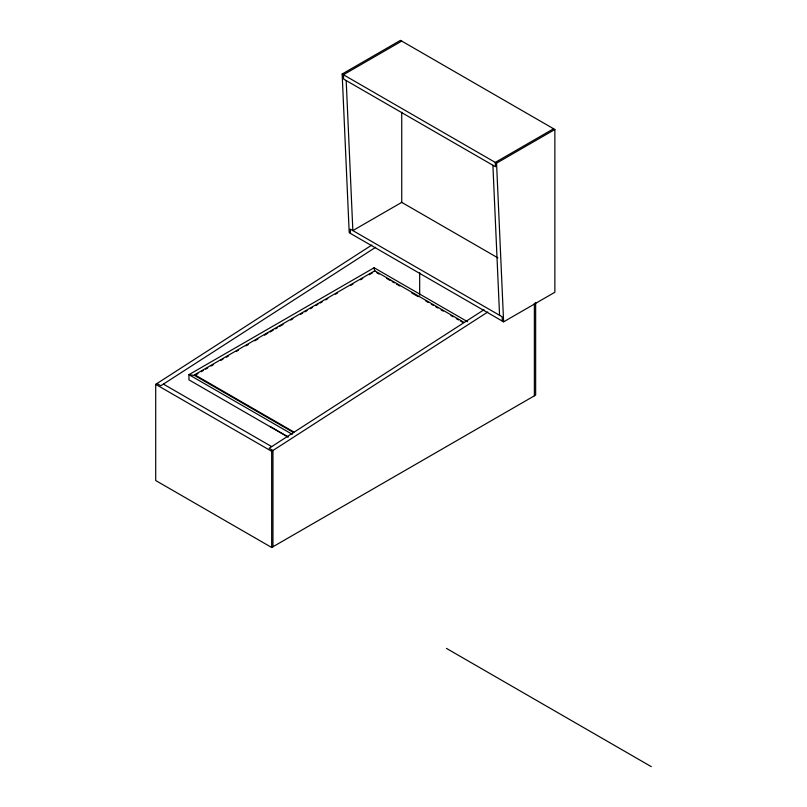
<?xml version="1.0" encoding="UTF-8"?>
<svg xmlns="http://www.w3.org/2000/svg" width="807" height="807" viewBox="0 0 807 807"><rect width="100%" height="100%" fill="white"/><g stroke="black" fill="none" stroke-linecap="round" stroke-linejoin="round"><path stroke-width="1.21" d="M535.646 302.443L535.646 395.087L271.677 547.489L155.711 480.538L155.711 384.354L371.835 245.046M375.679 247.265L160.835 385.756L156.992 383.537M483.948 309.777L269.114 448.268L272.958 450.488L272.958 546.743M271.677 547.489L271.677 451.315L487.791 311.996M342.158 74.012L400.454 40.35L554.863 129.493L554.863 292.255L503.608 321.842L349.199 232.698L342.158 74.012L496.557 163.155L503.608 321.842M401.735 41.086L343.439 74.748L343.631 79.076L495.468 166.746L495.276 162.419L553.582 128.757M496.557 163.155L554.863 129.493M467.606 321.751L374.105 267.763L188.939 374.67L188.939 379.845L287.877 436.97M293.748 432.683L194.689 375.497L194.689 374.751L374.73 270.809L463.985 322.346M197.967 373.601L194.689 375.497L188.939 374.67L292.225 434.297M201.236 371.714L203.425 370.453M205.603 369.192L207.782 367.931M211.061 366.045L213.24 364.784M220.876 360.376L223.065 359.115M226.333 357.229L228.522 355.968M236.158 351.549L238.337 350.299M245.974 345.88L248.163 344.629M254.709 340.847L257.978 338.96M264.525 335.177L267.793 333.281M269.982 332.03L273.25 330.134M275.439 328.873L277.618 327.612M279.797 326.361L283.075 324.464M290.712 320.056L292.891 318.795M300.527 314.387L302.716 313.126M304.895 311.865L307.074 310.604M310.352 308.718L312.531 307.457M315.809 305.571L317.988 304.31M320.167 303.049L322.356 301.788M325.625 299.901L327.813 298.64M335.45 294.232L337.629 292.971M350.722 285.406L352.901 284.155M360.547 279.736L362.726 278.476M369.273 274.703L372.541 272.806M401.341 202.143L497.869 257.867M376.899 272.806L379.078 274.067M386.704 278.465L389.963 280.352M392.141 281.603L394.32 282.864M396.499 284.114L399.758 286.001M411.731 292.921L418.268 296.683M425.884 301.092L428.063 302.343M431.331 304.229L433.5 305.49M435.679 306.741L437.858 308.002M441.126 309.888L443.305 311.139M450.921 315.537L453.1 316.798M456.358 318.684L458.537 319.935M460.716 321.196L462.895 322.457M194.689 374.751L293.748 431.937M269.921 426.378L288.18 436.92M163.397 384.102L271.677 446.614M155.711 384.354L271.677 451.315M446.422 648.374L651.289 766.65M374.105 267.763L374.73 271.555L374.73 270.809M502.327 321.105L502.136 316.778L350.288 229.107L350.48 233.435M492.906 165.264L499.573 315.295M346.193 80.559L352.851 230.59L401.735 202.365L401.735 112.294M534.365 303.25L534.365 395.823M419.68 272.665L419.68 295.17"/></g></svg>
